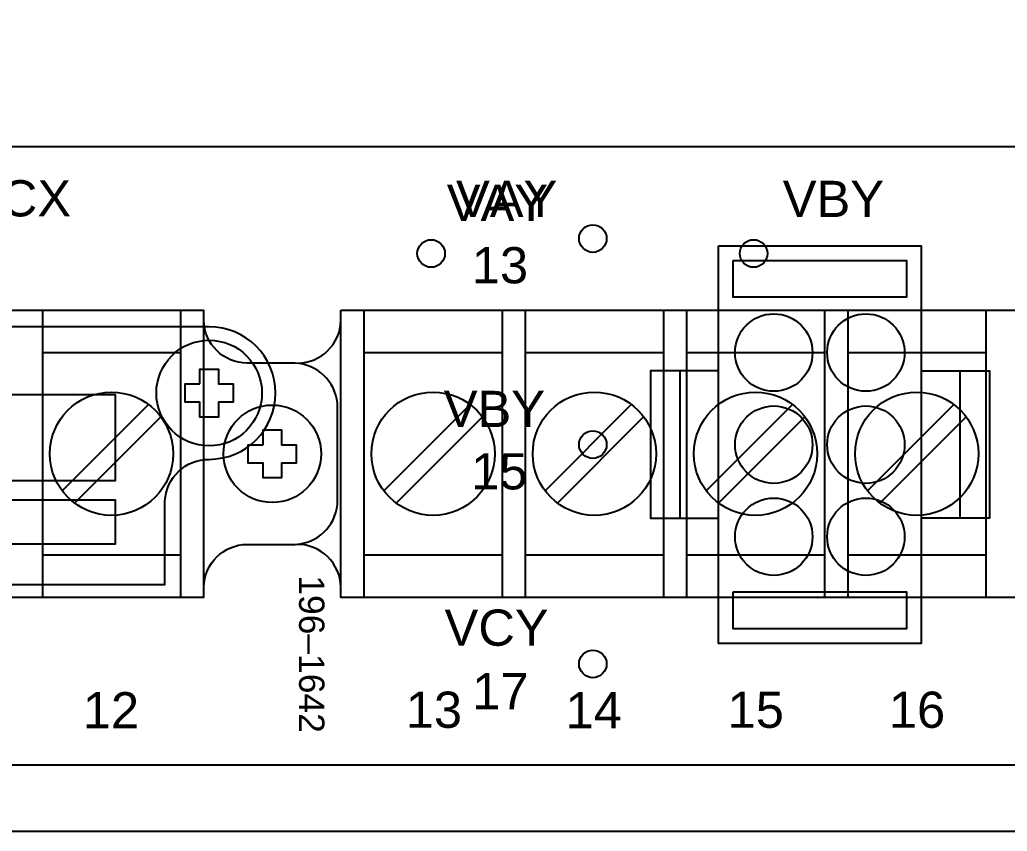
# Model space of a CAD drawing. Extents: x 1 to 47.7, y 0.3 to 34.2.
# Drawn here: x 32.934 to 35.614, y 6.845 to 9.049 of the extents above; entities that cross this region are included whole.
import ezdxf

# ---------------------------------------------------------------- set-up
doc = ezdxf.new("R2010")
doc.units = 0
doc.header["$MEASUREMENT"] = 0
for name, color, linetype in [('1_1__1__SCREW_TERMINAL', 7, 'CONTINUOUS'), ('1_2__2__CONNECTORIZED', 7, 'CONTINUOUS'), ('7_0______DWG_', 7, 'CONTINUOUS')]:
    doc.layers.add(name, color=color, linetype=linetype)
doc.styles.add('ARIAL', font='arial.ttf')

msp = doc.modelspace()

# ---------------------------------------------------------------- linework, layer by layer
at = {"layer": '1_1__1__SCREW_TERMINAL'}
for points in [[(30.7453, 8.2603), (33.4329, 8.2603), (33.4329, 7.4803), (30.7453, 7.4803)], [(33.8054, 8.2603), (36.493, 8.2603), (36.493, 7.4803), (33.8054, 7.4803)], [(33.5943, 7.8951), (33.5943, 7.9354), (33.6442, 7.9354), (33.6442, 7.8951), (33.6843, 7.8951), (33.6843, 7.8451), (33.6442, 7.8451), (33.6442, 7.8052), (33.5943, 7.8052), (33.5943, 7.8451), (33.5541, 7.8451), (33.5541, 7.8951)]]:
    msp.add_lwpolyline(points, close=True, dxfattribs=at)
for points in [[(32.9953, 8.2603), (32.9953, 7.4803)], [(33.3703, 8.2603), (33.3703, 7.4803)], [(33.868, 8.2603), (33.868, 7.4803)], [(34.243, 8.2603), (34.243, 7.4803)], [(34.3055, 8.2603), (34.3055, 7.4803)], [(34.6805, 8.2603), (34.6805, 7.4803)], [(34.743, 8.2603), (34.743, 7.4803)], [(35.118, 8.2603), (35.118, 7.4803)], [(35.1805, 8.2603), (35.1805, 7.4803)], [(35.5555, 8.2603), (35.5555, 7.4803)], [(32.9953, 8.1452), (33.3703, 8.1452)], [(33.868, 8.1452), (34.243, 8.1452)], [(34.3055, 8.1452), (34.6805, 8.1452)], [(34.743, 8.1452), (35.118, 8.1452)], [(35.1805, 8.1452), (35.5555, 8.1452)], [(33.2833, 8.0043), (33.0491, 7.7701)], [(34.1559, 8.0043), (33.9217, 7.7701)], [(34.5934, 8.0043), (34.3593, 7.7701)], [(35.0308, 8.0043), (34.7966, 7.7701)], [(35.4683, 8.0043), (35.2342, 7.7701)], [(33.3167, 7.9708), (33.0825, 7.7367)], [(34.1893, 7.9708), (33.9552, 7.7367)], [(34.6269, 7.9708), (34.3927, 7.7367)], [(35.0642, 7.9708), (34.8301, 7.7367)], [(35.5018, 7.9708), (35.2676, 7.7367)], [(33.3703, 7.5954), (32.9953, 7.5954)], [(34.243, 7.5954), (33.868, 7.5954)], [(34.6805, 7.5954), (34.3055, 7.5954)], [(35.118, 7.5954), (34.743, 7.5954)], [(35.5555, 7.5954), (35.1805, 7.5954)]]:
    msp.add_lwpolyline(points, dxfattribs=at)
for points in [[(33.4331, 7.5084, -0.403969), (33.551, 7.6243), (33.6812, 7.6243, 0.374201), (33.7958, 7.7331), (33.7958, 8.0075, 0.374201), (33.6812, 8.1163), (33.551, 8.1163, -0.403969), (33.4331, 8.2322)], [(33.6874, 8.1163, 0.403969), (33.8054, 8.2322)], [(33.8054, 7.5084, 0.403969), (33.6874, 7.6243)]]:
    msp.add_lwpolyline(points, format="xyb", dxfattribs=at)
for centre, radius in [((34.0502, 8.4142), 0.0375), ((34.9252, 8.4142), 0.0375), ((33.1829, 7.8705), 0.1673), ((34.0555, 7.8705), 0.1673), ((34.4931, 7.8705), 0.1673), ((34.9304, 7.8705), 0.1673), ((35.368, 7.8705), 0.1673), ((33.6192, 7.8703), 0.1324)]:
    msp.add_circle(centre, radius, dxfattribs=at)
at = {"layer": '1_2__2__CONNECTORIZED'}
for points in [[(34.8301, 8.4353), (35.3799, 8.4353), (35.3799, 7.3553), (34.8301, 7.3553)], [(34.87, 8.3952), (35.34, 8.3952), (35.34, 8.2953), (34.87, 8.2953)], [(33.4229, 8.0605), (33.4229, 8.1004), (33.4729, 8.1004), (33.4729, 8.0605), (33.513, 8.0605), (33.513, 8.0102), (33.4729, 8.0102), (33.4729, 7.9702), (33.4229, 7.9702), (33.4229, 8.0102), (33.3828, 8.0102), (33.3828, 8.0605), (33.4229, 8.0605)], [(32.9079, 8.0318), (33.1929, 8.0318), (33.1929, 7.7968), (32.9079, 7.7968)], [(32.5729, 7.7452), (33.1929, 7.7452), (33.1929, 7.6252), (32.5729, 7.6252)], [(34.87, 7.4953), (35.34, 7.4953), (35.34, 7.3952), (34.87, 7.3952)]]:
    msp.add_lwpolyline(points, close=True, dxfattribs=at)
msp.add_lwpolyline([(30.738, 7.8753, 1), (30.738, 7.5153), (33.328, 7.5151), (33.328, 7.7414, -0.405199), (33.4479, 7.8553, 0.999995), (33.4479, 8.2154), (30.858, 8.2152), (30.858, 7.9892, -0.399232)], format="xyb", close=True, dxfattribs=at)
for points in [[(34.8301, 8.0953), (34.6451, 8.0953), (34.6451, 7.6953), (34.8301, 7.6953)], [(34.725, 8.0953), (34.725, 7.6953)], [(35.3799, 8.0953), (35.5649, 8.0953), (35.5649, 7.6953), (35.3799, 7.6953)], [(35.485, 8.0953), (35.485, 7.6953)]]:
    msp.add_lwpolyline(points, dxfattribs=at)
for centre, radius in [((34.489, 8.4549), 0.0375), ((34.9799, 8.1452), 0.1051), ((35.2299, 8.1452), 0.1051), ((33.4479, 8.0353), 0.1433), ((34.9799, 7.8951), 0.1051), ((35.2299, 7.8951), 0.1051), ((34.489, 7.8953), 0.0375), ((34.9799, 7.6452), 0.1051), ((35.2299, 7.6452), 0.1051), ((34.489, 7.2998), 0.0375)]:
    msp.add_circle(centre, radius, dxfattribs=at)
at = {"layer": '7_0______DWG_'}
msp.add_lwpolyline([(44.25, 6.9347), (44.25, 14.8147, 0.414214), (44.16, 14.9047), (27.09, 14.9047, 0.414214), (27, 14.8147), (27, 6.9347, 0.381966), (27.08, 6.8453), (44.17, 6.8453, 0.381966)], format="xyb", close=True, dxfattribs=at)
msp.add_lwpolyline([(40.0055, 7.4775), (40.0055, 7.0744, -0.414214), (39.9555, 7.0245), (27.2942, 7.0245, -0.414214), (27.2442, 7.0744), (27.2442, 8.6545, -0.414214), (27.2942, 8.7045), (39.9555, 8.7045, -0.414214), (40.0055, 8.6545), (40.0055, 7.6826)], format="xyb", dxfattribs=at)

# ---------------------------------------------------------------- texts
at = {"layer": '1_1__1__SCREW_TERMINAL', "style": 'ARIAL'}
for s, p in [('VAY', (34.1178, 8.5134)), ('VBY', (35.0044, 8.5134)), ('13', (33.9814, 7.1262)), ('14', (34.4151, 7.1247)), ('15', (34.8547, 7.1262)), ('16', (35.2923, 7.1262))]:
    msp.add_text(s, height=0.09833, dxfattribs=at).set_placement(p)
at = {"layer": '1_2__2__CONNECTORIZED', "style": 'ARIAL'}
for s, p in [('VAY', (34.0927, 8.5026)), ('13', (34.1606, 8.3332)), ('VBY', (34.0845, 7.943)), ('15', (34.159, 7.7736)), ('VCY', (34.0866, 7.3491)), ('17', (34.1619, 7.1765))]:
    msp.add_text(s, height=0.09833, dxfattribs=at).set_placement(p)
msp.add_text('196–1642', height=0.06883, rotation=270, dxfattribs=at).set_placement((33.6918, 7.5403))
at = {"layer": '7_0______DWG_', "style": 'ARIAL'}
for s, p in [('ICX', (32.8443, 8.515)), ('12', (33.105, 7.1247))]:
    msp.add_text(s, height=0.09833, dxfattribs=at).set_placement(p)

doc.saveas('drawing.dxf')
